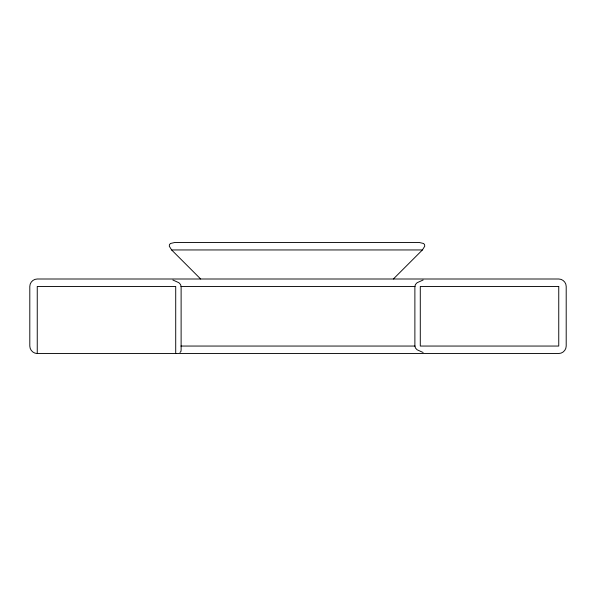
<?xml version="1.0" encoding="UTF-8"?>
<svg xmlns="http://www.w3.org/2000/svg" width="596" height="596" viewBox="0 0 596 596"><rect width="100%" height="100%" fill="white"/><g stroke="black" fill="none" stroke-linecap="round" stroke-linejoin="round"><path stroke-width="0.89" d="M393.36 279.002L422.415 249.947L424.732 246.222L424.598 244.68L423.6 243.496L419.331 242.498L174.702 242.498L170.434 243.496L169.435 244.68L169.301 246.222L171.611 249.947L200.666 279.002M179.985 352.504L180.983 351.32L181.117 349.777L181.117 286.452L180.551 284.523L178.904 282.728L172.87 280.001M423.13 280.001L417.096 282.728L415.449 284.523L414.883 286.452L414.883 346.053L415.449 347.982L417.096 349.777L423.13 352.504M171.611 249.947L422.415 249.947M180.908 286.452L415.092 286.452M180.908 346.053L415.092 346.053M37.25 353.502L558.75 353.502C562.736 353.525 566.222 350.038 566.2 346.053L566.2 286.452C566.222 282.467 562.736 278.98 558.75 279.002L37.25 279.002C33.264 278.98 29.778 282.467 29.8 286.452L29.8 346.053C29.778 350.038 33.264 353.525 37.25 353.502L37.25 286.452L175.716 286.452L175.716 353.502M558.75 286.452L420.284 286.452L420.284 346.053L558.75 346.053L558.75 286.452"/></g></svg>
